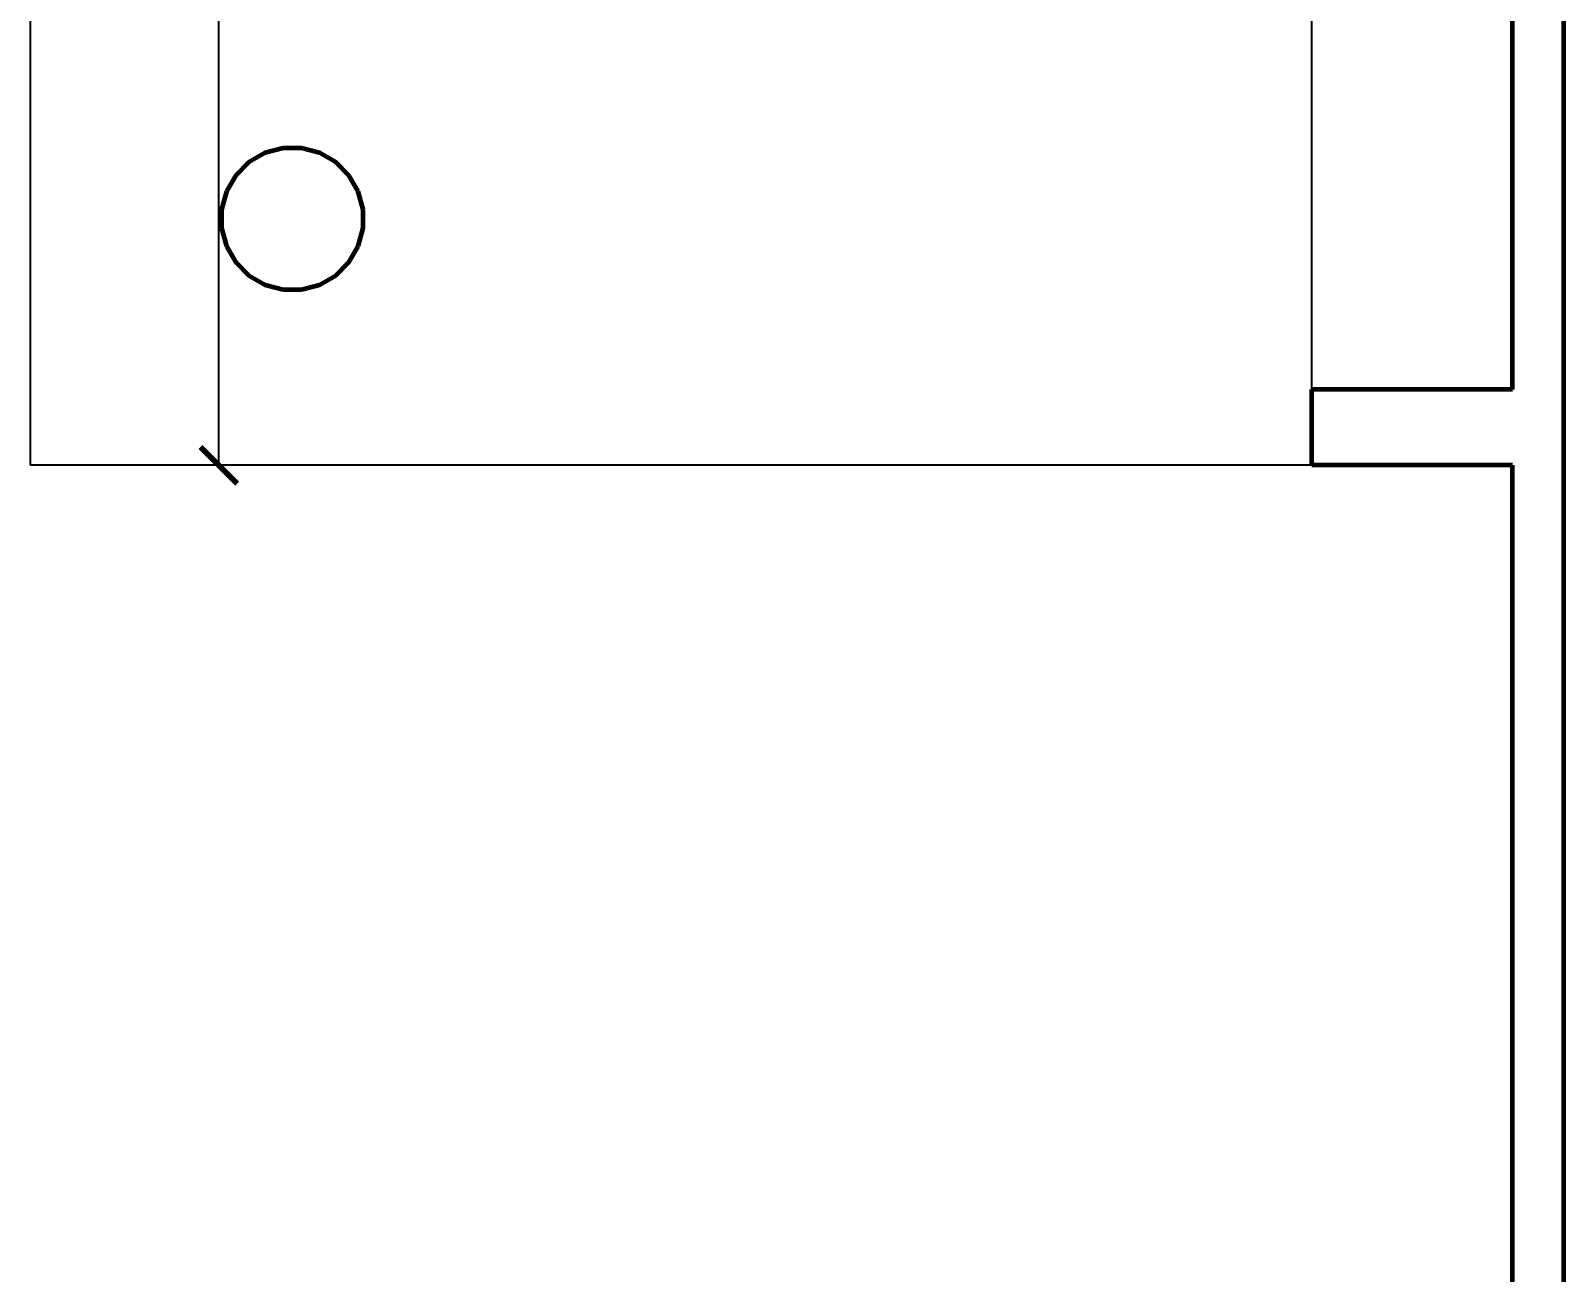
# Model space of a CAD drawing. Header units: metres. Extents: x 244.4 to 340.3, y -4.1 to 64.3.
# Drawn here: x 314.799 to 319.309, y 55.855 to 59.508 of the extents above; entities that cross this region are included whole.
import ezdxf

# ---------------------------------------------------------------- set-up
doc = ezdxf.new("R2010")
doc.units = ezdxf.units.M
doc.layers.get('Defpoints').update_dxf_attribs({"lineweight": 0})
doc.layers.add('A-WALL', color=6, linetype='Continuous', lineweight=60)
doc.layers.add('Edges', color=7, linetype='Continuous')
doc.styles.add('TEXTS', font='swissl.ttf')
doc.dimstyles.new('Copy of DIMTEXT', dxfattribs={"dimscale": 0.3, "dimtxt": 0.22, "dimasz": 0.18, "dimexe": 0.05, "dimexo": 0.05, "dimgap": 0.05, "dimtad": 0, "dimzin": 1, "dimdsep": 46, "dimtxsty": 'TEXTS', "dimblk": 'ARCHTICK', "dimcen": 0.1, "dimclrd": 256, "dimclre": 6, "dimclrt": 7, "dimadec": 0, "dimazin": 0, "dimtfac": 0.15, "dimtix": 1, "dimtofl": 0, "dimtmove": 1, "dimatfit": 3, "dimldrblk": 'OPEN', "dimfxl": 0, "dimtolj": 1, "dimtzin": 0, "dimarcsym": 0})

# ---------------------------------------------------------------- blocks, each defined once
blk = doc.blocks.new('_ArchTick')
at = {"color": 0, "linetype": 'ByBlock', "const_width": 0.15}
blk.add_lwpolyline([(-0.5, -0.5), (0.5, 0.5)], dxfattribs=at)
blk = doc.blocks.new('*D142')
at = {"layer": 'Defpoints', "color": 0, "transparency": 16777216}
for p in [(315.9553, 64.129), (315.3526, 58.2291), (315.9553, 58.2291)]:
    blk.add_point(p, dxfattribs=at)
at = {"layer": 'Edges', "color": 6, "lineweight": -2, "transparency": 16777216}
for p, q in [((315.8926, 64.129), (315.3226, 64.129)), ((315.8926, 58.2291), (315.3226, 58.2291))]:
    blk.add_line(p, q, dxfattribs=at)
at = {"layer": 'Edges', "lineweight": -2, "transparency": 16777216}
for p, q in [((315.3526, 64.129), (315.3526, 61.5421)), ((315.3526, 58.2291), (315.3526, 60.816))]:
    blk.add_line(p, q, dxfattribs=at)
at = {"layer": 'Edges', "lineweight": -2, "transparency": 16777216, "xscale": 0.108, "yscale": 0.108, "zscale": 0.108}
for p, rotation in [((315.3526, 64.129), 90), ((315.3526, 58.2291), 270)]:
    blk.add_blockref('_ArchTick', p, dxfattribs=dict(at, rotation=rotation))
at = {"layer": 'Edges', "color": 7, "transparency": 16777216, "insert": (315.2547, 61.1791), "char_height": 0.132, "attachment_point": 5, "rotation": 90, "style": 'TEXTS', "bg_fill": 3, "box_fill_scale": 1.1, "bg_fill_color": 256, "bg_fill_true_color": 13158600, "bg_fill_transparency": 0}
blk.add_mtext('\\A1;5.90 m', dxfattribs=at)
at = {"layer": 'Edges', "color": 7, "transparency": 16777216, "insert": (315.4675, 61.1791), "char_height": 0.132, "attachment_point": 5, "rotation": 90, "style": 'TEXTS', "bg_fill": 3, "box_fill_scale": 1.1, "bg_fill_color": 256, "bg_fill_true_color": 13158600, "bg_fill_transparency": 0}
blk.add_mtext('\\A1;[19\'-4{\\H0.15x;\\S1/4;}" ft]', dxfattribs=at)
blk = doc.blocks.new('_Open')
at = {"color": 0, "linetype": 'ByBlock', "lineweight": -2}
for p, q in [((-1, 0.167), (0, 0)), ((-1, -0.167), (0, 0)), ((0, 0), (-1, 0))]:
    blk.add_line(p, q, dxfattribs=at)

msp = doc.modelspace()

# ---------------------------------------------------------------- linework, layer by layer
at = {"layer": 'A-WALL'}
for p, q in [((319.3086, 64.279), (319.3086, 31.3523)), ((319.1586, 58.4521), (319.1586, 62.679)), ((315.4885, 59.1482), (315.441, 59.1208)), ((315.5415, 59.1624), (315.4885, 59.1482)), ((315.5963, 59.1624), (315.5415, 59.1624)), ((315.6492, 59.1482), (315.5963, 59.1624)), ((315.6967, 59.1208), (315.6492, 59.1482)), ((315.4023, 59.082), (315.3749, 59.0345)), ((315.441, 59.1208), (315.4023, 59.082)), ((315.7355, 59.082), (315.6967, 59.1208)), ((315.7629, 59.0345), (315.7355, 59.082)), ((315.3749, 59.0345), (315.3607, 58.9816)), ((315.7771, 58.9816), (315.7629, 59.0345)), ((315.3607, 58.9816), (315.3607, 58.9268)), ((315.7771, 58.9268), (315.7771, 58.9816)), ((315.3607, 58.9268), (315.3749, 58.8738)), ((315.7629, 58.8738), (315.7771, 58.9268)), ((315.3749, 58.8738), (315.4023, 58.8263)), ((315.7355, 58.8263), (315.7629, 58.8738)), ((315.4023, 58.8263), (315.441, 58.7876)), ((315.6967, 58.7876), (315.7355, 58.8263)), ((315.441, 58.7876), (315.4885, 58.7602)), ((315.6492, 58.7602), (315.6967, 58.7876)), ((315.4885, 58.7602), (315.5415, 58.746)), ((315.5415, 58.746), (315.5963, 58.746)), ((315.5963, 58.746), (315.6492, 58.7602)), ((318.5686, 58.2291), (318.5686, 58.4521)), ((319.1586, 58.4521), (318.5686, 58.4521)), ((319.1586, 58.2291), (318.5686, 58.2291)), ((319.1586, 49.0495), (319.1586, 58.2291))]:
    msp.add_line(p, q, dxfattribs=at)
at = {"layer": 'Edges'}
for p, q in [((314.7989, 58.2291), (314.7989, 64.129)), ((318.5686, 58.4521), (318.5686, 61.7721)), ((318.5686, 58.2291), (314.7989, 58.2291))]:
    msp.add_line(p, q, dxfattribs=at)

# ---------------------------------------------------------------- next in the draw order: dimensions: what is measured, and where the dimension line sits
dim = msp.add_linear_dim(base=(315.3526, 58.2291), p1=(315.9553, 64.129), p2=(315.9553, 58.2291), angle=90, dimstyle='Copy of DIMTEXT', override={"dimscale": 0.6, "dimpost": ' m\\X', "dimfxl": 0.9, "dimfxlon": 1, "dimtfill": 1}, dxfattribs=at)
dim.commit()
dim.dimension.update_dxf_attribs({"geometry": '*D142', "text_midpoint": (315.3526, 61.1791)})

doc.saveas('drawing.dxf')
